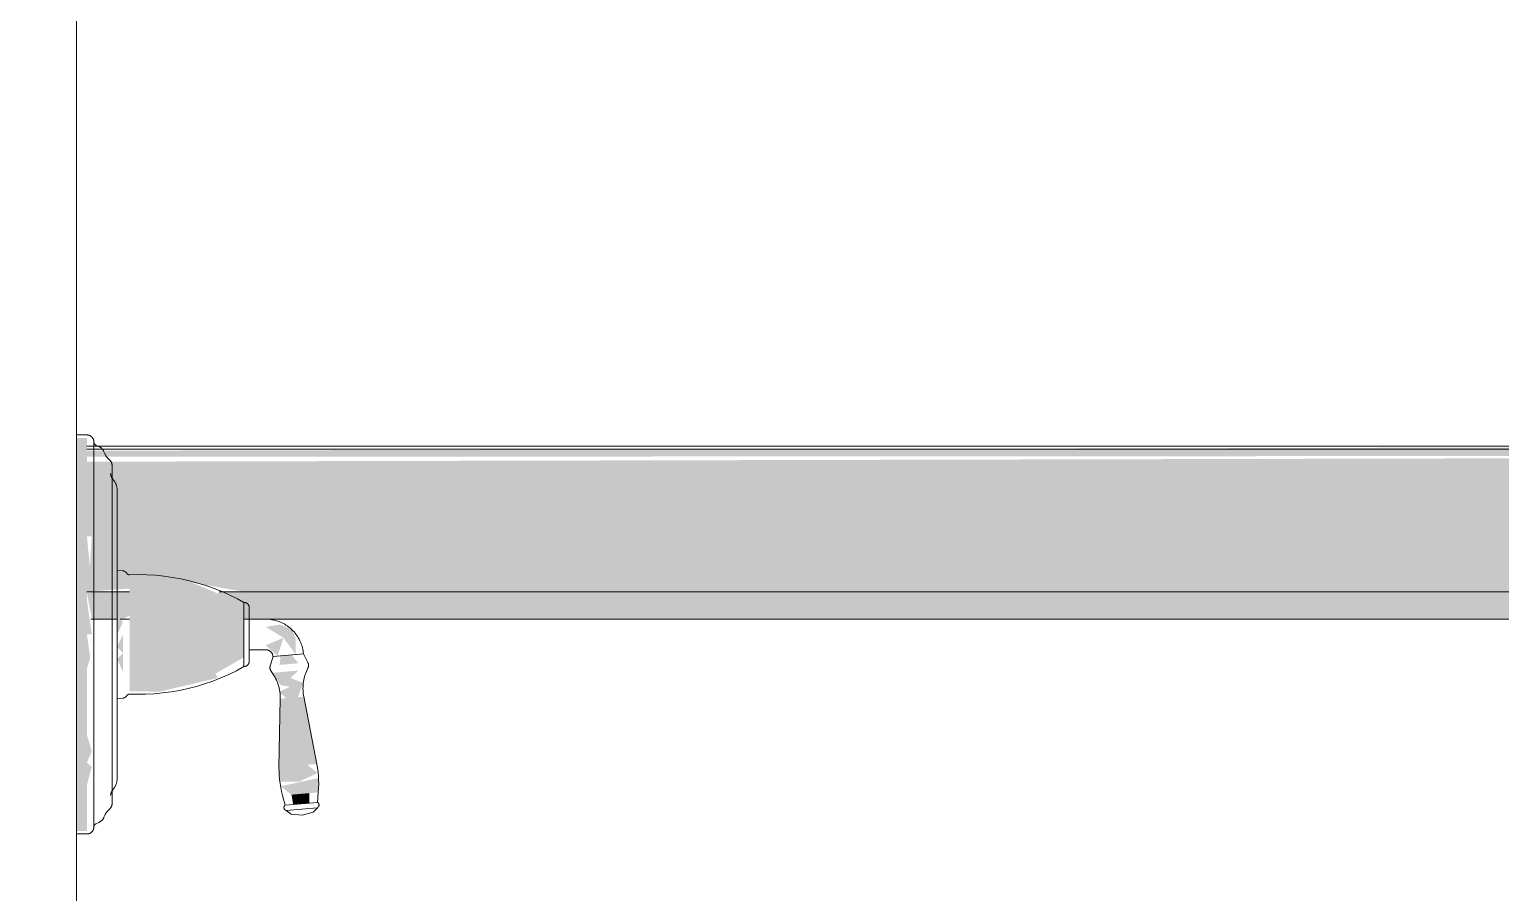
# Model space of a CAD drawing. Header units: inches. Extents: x -23034 to -8448, y -290 to 853.
# Drawn here: x -18796.84 to -18771.02, y 43.47 to 58.61 of the extents above; entities that cross this region are included whole.
import ezdxf

# ---------------------------------------------------------------- set-up
doc = ezdxf.new("R2010")
doc.units = ezdxf.units.IN
doc.header["$MEASUREMENT"] = 0
for name, color, linetype, lineweight in [('A-WALL-PATT', 111, 'Continuous', 25), ('I-WALL', 2, 'Continuous', 9), ('P-SANR-FIXT', 6, 'Continuous', 9), ('S-BEAM', 12, 'Continuous', 9)]:
    doc.layers.add(name, color=color, linetype=linetype, lineweight=lineweight)

# ---------------------------------------------------------------- blocks, each defined once
blk = doc.blocks.new('Shower-Kohler-Devonshire-T396_4X - Oil Rubbed Bronze-74810-Section 8')
at = {"layer": 'P-SANR-FIXT'}
for points in [[(-25643.02, 48), (-25643.02, 51.447), (-25643.203, 51.447), (-25643.203, 48)], [(-25640.934, 48), (-25640.263, 48), (-25640.263, 48.398), (-25640.263, 48.481), (-25640.263, 48.522), (-25641.182, 48.914), (-25641.787, 49.017), (-25642.271, 48.996), (-25642.271, 48), (-25641.233, 48)], [(-25643.203, 44.553), (-25643.02, 44.553), (-25643.02, 48), (-25643.203, 48), (-25643.203, 44.969)], [(-25641.744, 46.997), (-25640.726, 47.237), (-25640.76, 47.314), (-25640.263, 47.602), (-25640.263, 48), (-25642.271, 48), (-25642.271, 47.004)], [(-25639.637, 47.466), (-25639.307, 47.495), (-25639.429, 47.643), (-25639.619, 47.626)], [(-25639.524, 46.882), (-25639.317, 46.9), (-25639.222, 47.149), (-25639.448, 47.237), (-25639.309, 47.367), (-25639.766, 47.327), (-25639.614, 47.107), (-25639.451, 47.085), (-25639.645, 46.996)], [(-25639.649, 45.669), (-25638.984, 45.727), (-25639.222, 46.908), (-25639.628, 46.873)], [(-25639.4, 45.018), (-25639.116, 45.043), (-25639.116, 45.217), (-25639.43, 45.189)]]:
    blk.add_hatch(color=50, dxfattribs=at).paths.add_polyline_path(points, flags=0)
h = blk.add_hatch(color=50, dxfattribs=at)
h.paths.add_polyline_path([(-25643.02, 48), (-25642.933, 48), (-25643.02, 48.599)], flags=0)
h.paths.add_polyline_path([(-25643.02, 50.25), (-25642.934, 50.321), (-25643.02, 50.64)], flags=0)
h.paths.add_polyline_path([(-25643.02, 49.723), (-25642.934, 50.051), (-25643.02, 50.25), (-25643.02, 49.759)], flags=0)
h = blk.add_hatch(color=50, dxfattribs=at)
h.paths.add_polyline_path([(-25642.488, 48), (-25642.388, 48.214), (-25642.488, 48.331)], flags=0)
h.paths.add_polyline_path([(-25642.488, 48.331), (-25642.388, 48.427), (-25642.488, 48.661)], flags=0)
h = blk.add_hatch(color=50, dxfattribs=at)
h.paths.add_polyline_path([(-25639.571, 47.942), (-25639.353, 47.65), (-25639.357, 47.942), (-25639.432, 48.093), (-25639.637, 48.173), (-25639.881, 48.134), (-25639.637, 47.983)], flags=0)
h.paths.add_polyline_path([(-25639.675, 47.622), (-25639.571, 47.942), (-25639.881, 47.81), (-25639.795, 47.732)], flags=0)
h = blk.add_hatch(color=50, dxfattribs=at)
h.paths.add_polyline_path([(-25643.02, 45.36), (-25642.934, 45.679), (-25643.02, 45.75)], flags=0)
h.paths.add_polyline_path([(-25643.02, 45.75), (-25642.934, 45.949), (-25643.02, 46.241)], flags=0)
h.paths.add_polyline_path([(-25643.02, 47.401), (-25642.962, 47.587), (-25643.02, 48)], flags=0)
h = blk.add_hatch(color=50, dxfattribs=at)
h.paths.add_polyline_path([(-25642.388, 47.344), (-25642.388, 47.672), (-25642.488, 47.57)], flags=0)
h.paths.add_polyline_path([(-25642.388, 47.672), (-25642.388, 48), (-25642.488, 47.785)], flags=0)
h = blk.add_hatch(color=50, dxfattribs=at)
h.paths.add_polyline_path([(-25639.292, 45.419), (-25638.972, 45.569), (-25639.15, 45.713), (-25639.649, 45.669), (-25639.635, 45.42), (-25639.305, 45.419)], flags=0)
h.paths.add_polyline_path([(-25639.43, 45.189), (-25638.959, 45.23), (-25638.964, 45.478), (-25639.619, 45.338)], flags=0)
at = {"layer": 'P-SANR-FIXT', "color": 250}
for p, q in [((-25643.02, 51.5), (-25643.203, 51.5)), ((-25642.809, 51.297), (-25642.862, 51.322)), ((-25642.699, 51.159), (-25642.721, 51.207)), ((-25642.618, 51.059), (-25642.657, 51.097)), ((-25642.537, 50.685), (-25642.577, 50.743)), ((-25642.388, 49.116), (-25642.488, 49.125)), ((-25642.307, 49.061), (-25642.339, 49.093)), ((-25642.488, 48), (-25642.488, 48.661)), ((-25640.263, 48.563), (-25640.263, 48)), ((-25639.881, 48.268), (-25640.172, 48.268)), ((-25640.172, 48), (-25640.172, 48.268)), ((-25640.172, 48.268), (-25640.172, 48)), ((-25642.488, 48), (-25642.488, 48)), ((-25640.263, 48), (-25640.263, 47.437)), ((-25640.172, 48), (-25640.172, 47.732)), ((-25640.172, 47.732), (-25640.172, 48)), ((-25640.172, 47.732), (-25639.881, 47.732)), ((-25639.753, 47.615), (-25639.803, 47.451)), ((-25639.753, 47.615), (-25639.22, 47.661)), ((-25639.619, 47.626), (-25639.753, 47.615)), ((-25639.717, 47.618), (-25639.753, 47.615)), ((-25639.753, 47.615), (-25639.717, 47.618)), ((-25639.219, 47.661), (-25639.675, 47.622)), ((-25639.675, 47.622), (-25639.62, 47.626)), ((-25639.353, 47.65), (-25639.219, 47.661)), ((-25639.22, 47.661), (-25639.353, 47.65)), ((-25639.142, 47.509), (-25639.22, 47.661)), ((-25639.788, 47.357), (-25639.766, 47.327)), ((-25639.156, 47.38), (-25639.14, 47.414)), ((-25642.488, 46.875), (-25642.388, 46.884)), ((-25642.339, 46.907), (-25642.307, 46.939)), ((-25639.628, 46.873), (-25639.649, 45.669)), ((-25638.984, 45.727), (-25639.214, 46.909)), ((-25642.577, 45.257), (-25642.537, 45.315)), ((-25638.975, 45.055), (-25638.959, 45.23)), ((-25642.657, 44.903), (-25642.618, 44.941)), ((-25639.587, 45.176), (-25639.541, 45.006)), ((-25639.541, 45.006), (-25638.975, 45.055)), ((-25639.4, 45.018), (-25639.541, 45.006)), ((-25639.525, 44.913), (-25638.975, 44.961)), ((-25638.975, 44.961), (-25639.525, 44.913)), ((-25638.975, 45.055), (-25639.116, 45.043)), ((-25642.862, 44.678), (-25642.809, 44.703)), ((-25642.721, 44.793), (-25642.699, 44.841)), ((-25643.203, 44.5), (-25643.02, 44.5))]:
    blk.add_line(p, q, dxfattribs=at)
at = {"layer": 'P-SANR-FIXT', "color": 250, "flags": 128}
for points in [[(-25643.02, 51.5), (-25643.015, 51.5), (-25643.01, 51.5), (-25643.005, 51.499), (-25643, 51.498), (-25642.996, 51.498), (-25642.991, 51.496), (-25642.986, 51.495), (-25642.981, 51.494), (-25642.977, 51.492), (-25642.972, 51.49), (-25642.968, 51.488), (-25642.963, 51.486), (-25642.959, 51.484), (-25642.955, 51.481), (-25642.95, 51.478), (-25642.946, 51.476), (-25642.943, 51.473), (-25642.939, 51.469), (-25642.935, 51.466), (-25642.932, 51.463), (-25642.928, 51.459), (-25642.925, 51.455), (-25642.922, 51.451), (-25642.919, 51.447), (-25642.916, 51.443), (-25642.914, 51.439), (-25642.911, 51.435), (-25642.909, 51.43), (-25642.907, 51.426), (-25642.905, 51.421), (-25642.903, 51.417), (-25642.902, 51.412), (-25642.901, 51.407), (-25642.9, 51.403), (-25642.899, 51.398), (-25642.898, 51.393), (-25642.897, 51.388), (-25642.897, 51.383), (-25642.897, 51.378), (-25642.897, 51.377)], [(-25642.897, 51.377), (-25642.897, 51.374), (-25642.897, 51.372), (-25642.896, 51.37), (-25642.896, 51.367), (-25642.896, 51.365), (-25642.895, 51.362), (-25642.894, 51.36), (-25642.894, 51.358), (-25642.893, 51.356), (-25642.892, 51.353), (-25642.891, 51.351), (-25642.89, 51.349), (-25642.889, 51.347), (-25642.888, 51.345), (-25642.886, 51.343), (-25642.885, 51.341), (-25642.883, 51.339), (-25642.882, 51.337), (-25642.88, 51.335), (-25642.879, 51.334), (-25642.877, 51.332), (-25642.875, 51.33), (-25642.873, 51.329), (-25642.871, 51.327), (-25642.869, 51.326), (-25642.867, 51.325), (-25642.865, 51.324), (-25642.863, 51.323), (-25642.862, 51.322)], [(-25642.897, 48), (-25642.897, 48.135), (-25642.897, 48.27), (-25642.897, 48.404), (-25642.897, 48.538), (-25642.897, 48.671), (-25642.897, 48.803), (-25642.897, 48.933), (-25642.897, 49.062), (-25642.897, 49.19), (-25642.897, 49.315), (-25642.897, 49.438), (-25642.897, 49.559), (-25642.897, 49.678), (-25642.897, 49.794), (-25642.897, 49.907), (-25642.897, 50.017), (-25642.897, 50.123), (-25642.897, 50.227), (-25642.897, 50.326), (-25642.897, 50.422), (-25642.897, 50.515), (-25642.897, 50.603), (-25642.897, 50.687), (-25642.897, 50.766), (-25642.897, 50.841), (-25642.897, 50.912), (-25642.897, 50.978), (-25642.897, 51.039), (-25642.897, 51.096), (-25642.897, 51.147), (-25642.897, 51.194), (-25642.897, 51.235), (-25642.897, 51.271), (-25642.897, 51.302), (-25642.897, 51.328), (-25642.897, 51.348), (-25642.897, 51.363), (-25642.897, 51.372), (-25642.897, 51.377), (-25642.897, 51.377)], [(-25642.897, 51.377), (-25642.897, 51.374), (-25642.897, 51.366), (-25642.897, 51.353), (-25642.897, 51.334), (-25642.897, 51.309), (-25642.897, 51.28), (-25642.897, 51.245), (-25642.897, 51.205), (-25642.897, 51.16), (-25642.897, 51.11), (-25642.897, 51.055), (-25642.897, 50.995), (-25642.897, 50.93), (-25642.897, 50.861), (-25642.897, 50.787), (-25642.897, 50.709), (-25642.897, 50.626), (-25642.897, 50.539), (-25642.897, 50.448), (-25642.897, 50.353), (-25642.897, 50.254), (-25642.897, 50.152), (-25642.897, 50.046), (-25642.897, 49.937), (-25642.897, 49.824), (-25642.897, 49.709), (-25642.897, 49.592), (-25642.897, 49.471), (-25642.897, 49.348), (-25642.897, 49.224), (-25642.897, 49.097), (-25642.897, 48.968), (-25642.897, 48.838), (-25642.897, 48.707), (-25642.897, 48.574), (-25642.897, 48.44), (-25642.897, 48.306), (-25642.897, 48.171), (-25642.897, 48.036), (-25642.897, 48)], [(-25642.809, 51.297), (-25642.802, 51.294), (-25642.796, 51.29), (-25642.79, 51.287), (-25642.784, 51.283), (-25642.778, 51.278), (-25642.772, 51.274), (-25642.766, 51.269), (-25642.761, 51.264), (-25642.756, 51.259), (-25642.751, 51.254), (-25642.746, 51.249), (-25642.742, 51.243), (-25642.738, 51.237), (-25642.734, 51.231), (-25642.73, 51.225), (-25642.726, 51.219), (-25642.723, 51.212), (-25642.721, 51.207)], [(-25642.699, 51.159), (-25642.696, 51.151), (-25642.692, 51.144), (-25642.688, 51.137), (-25642.683, 51.13), (-25642.679, 51.123), (-25642.674, 51.117), (-25642.669, 51.11), (-25642.663, 51.104), (-25642.658, 51.098), (-25642.657, 51.097)], [(-25642.618, 51.059), (-25642.614, 51.055), (-25642.61, 51.05), (-25642.607, 51.046), (-25642.603, 51.041), (-25642.6, 51.036), (-25642.597, 51.031), (-25642.594, 51.026), (-25642.591, 51.021), (-25642.589, 51.016), (-25642.587, 51.011), (-25642.584, 51.005), (-25642.583, 51), (-25642.581, 50.994), (-25642.58, 50.989), (-25642.578, 50.983), (-25642.577, 50.977), (-25642.577, 50.972), (-25642.576, 50.966), (-25642.576, 50.96), (-25642.576, 50.957)], [(-25642.576, 50.957), (-25642.576, 50.954), (-25642.576, 50.947), (-25642.576, 50.935), (-25642.576, 50.919), (-25642.576, 50.898), (-25642.576, 50.872), (-25642.576, 50.841), (-25642.576, 50.806), (-25642.576, 50.767), (-25642.576, 50.723), (-25642.576, 50.675), (-25642.576, 50.622), (-25642.576, 50.566), (-25642.576, 50.505), (-25642.576, 50.44), (-25642.576, 50.371), (-25642.576, 50.299), (-25642.576, 50.223), (-25642.576, 50.143), (-25642.576, 50.06), (-25642.576, 49.973), (-25642.576, 49.884), (-25642.576, 49.791), (-25642.576, 49.696), (-25642.576, 49.597), (-25642.576, 49.497), (-25642.576, 49.393), (-25642.576, 49.288), (-25642.576, 49.181), (-25642.576, 49.071), (-25642.576, 48.96), (-25642.576, 48.848), (-25642.576, 48.734), (-25642.576, 48.619), (-25642.576, 48.503), (-25642.576, 48.386), (-25642.576, 48.268), (-25642.576, 48.15), (-25642.576, 48.032), (-25642.576, 48)], [(-25642.576, 48), (-25642.576, 48.118), (-25642.576, 48.236), (-25642.576, 48.354), (-25642.576, 48.471), (-25642.576, 48.587), (-25642.576, 48.703), (-25642.576, 48.817), (-25642.576, 48.93), (-25642.576, 49.041), (-25642.576, 49.151), (-25642.576, 49.259), (-25642.576, 49.365), (-25642.576, 49.469), (-25642.576, 49.57), (-25642.576, 49.669), (-25642.576, 49.766), (-25642.576, 49.859), (-25642.576, 49.949), (-25642.576, 50.037), (-25642.576, 50.121), (-25642.576, 50.202), (-25642.576, 50.279), (-25642.576, 50.352), (-25642.576, 50.422), (-25642.576, 50.488), (-25642.576, 50.55), (-25642.576, 50.608), (-25642.576, 50.661), (-25642.576, 50.711), (-25642.576, 50.756), (-25642.576, 50.796), (-25642.576, 50.832), (-25642.576, 50.864), (-25642.576, 50.891), (-25642.576, 50.913), (-25642.576, 50.931), (-25642.576, 50.944), (-25642.576, 50.953), (-25642.576, 50.956)], [(-25642.603, 50.823), (-25642.603, 50.818), (-25642.602, 50.812), (-25642.602, 50.807), (-25642.601, 50.801), (-25642.6, 50.795), (-25642.599, 50.79), (-25642.597, 50.784), (-25642.596, 50.779), (-25642.594, 50.774), (-25642.592, 50.769), (-25642.589, 50.763), (-25642.587, 50.758), (-25642.584, 50.753), (-25642.581, 50.749), (-25642.578, 50.744), (-25642.577, 50.743)], [(-25642.537, 50.685), (-25642.531, 50.676), (-25642.525, 50.667), (-25642.52, 50.657), (-25642.515, 50.648), (-25642.511, 50.638), (-25642.507, 50.628), (-25642.503, 50.618), (-25642.5, 50.607), (-25642.497, 50.597), (-25642.494, 50.586), (-25642.492, 50.576), (-25642.49, 50.565), (-25642.489, 50.554), (-25642.488, 50.543), (-25642.488, 50.533), (-25642.488, 50.53)], [(-25642.488, 48), (-25642.488, 48.101), (-25642.488, 48.202), (-25642.488, 48.303), (-25642.488, 48.403), (-25642.488, 48.503), (-25642.488, 48.601), (-25642.488, 48.699), (-25642.488, 48.796), (-25642.488, 48.891), (-25642.488, 48.985), (-25642.488, 49.078), (-25642.488, 49.168), (-25642.488, 49.257), (-25642.488, 49.344), (-25642.488, 49.428), (-25642.488, 49.511), (-25642.488, 49.591), (-25642.488, 49.668), (-25642.488, 49.743), (-25642.488, 49.815), (-25642.488, 49.884), (-25642.488, 49.95), (-25642.488, 50.013), (-25642.488, 50.072), (-25642.488, 50.129), (-25642.488, 50.182), (-25642.488, 50.231), (-25642.488, 50.277), (-25642.488, 50.319), (-25642.488, 50.358), (-25642.488, 50.393), (-25642.488, 50.423), (-25642.488, 50.451), (-25642.488, 50.474), (-25642.488, 50.493), (-25642.488, 50.508), (-25642.488, 50.519), (-25642.488, 50.526), (-25642.488, 50.53)], [(-25642.488, 50.53), (-25642.488, 50.528), (-25642.488, 50.522), (-25642.488, 50.512), (-25642.488, 50.497), (-25642.488, 50.479), (-25642.488, 50.457), (-25642.488, 50.431), (-25642.488, 50.401), (-25642.488, 50.368), (-25642.488, 50.33), (-25642.488, 50.289), (-25642.488, 50.244), (-25642.488, 50.195), (-25642.488, 50.143), (-25642.488, 50.088), (-25642.488, 50.029), (-25642.488, 49.967), (-25642.488, 49.902), (-25642.488, 49.834), (-25642.488, 49.762), (-25642.488, 49.688), (-25642.488, 49.612), (-25642.488, 49.533), (-25642.488, 49.451), (-25642.488, 49.367), (-25642.488, 49.281), (-25642.488, 49.192), (-25642.488, 49.102), (-25642.488, 49.01), (-25642.488, 48.917), (-25642.488, 48.822), (-25642.488, 48.725)], [(-25642.388, 49.116), (-25642.385, 49.115), (-25642.381, 49.115), (-25642.378, 49.114), (-25642.375, 49.114), (-25642.372, 49.113), (-25642.369, 49.112), (-25642.366, 49.111), (-25642.363, 49.11), (-25642.361, 49.108), (-25642.358, 49.107), (-25642.355, 49.105), (-25642.352, 49.104), (-25642.35, 49.102), (-25642.347, 49.1), (-25642.345, 49.098), (-25642.342, 49.096), (-25642.34, 49.094), (-25642.339, 49.093)], [(-25642.307, 49.061), (-25642.306, 49.06), (-25642.304, 49.059), (-25642.303, 49.057), (-25642.301, 49.056), (-25642.3, 49.055), (-25642.298, 49.054), (-25642.296, 49.053), (-25642.295, 49.052), (-25642.293, 49.051), (-25642.291, 49.051), (-25642.29, 49.05), (-25642.288, 49.049), (-25642.286, 49.049), (-25642.284, 49.048), (-25642.282, 49.048), (-25642.28, 49.048), (-25642.278, 49.048), (-25642.276, 49.047), (-25642.275, 49.047), (-25642.273, 49.047), (-25642.271, 49.047)], [(-25642.271, 49.047), (-25642.12, 49.05), (-25641.969, 49.047), (-25641.818, 49.038), (-25641.668, 49.023), (-25641.518, 49.002), (-25641.369, 48.975), (-25641.222, 48.942), (-25641.076, 48.903), (-25640.931, 48.859), (-25640.789, 48.808), (-25640.648, 48.752), (-25640.51, 48.691), (-25640.375, 48.624), (-25640.263, 48.563)], [(-25640.263, 48.563), (-25640.259, 48.563), (-25640.256, 48.563), (-25640.252, 48.562), (-25640.248, 48.562), (-25640.245, 48.561), (-25640.241, 48.56), (-25640.238, 48.559), (-25640.234, 48.558), (-25640.231, 48.557), (-25640.227, 48.556), (-25640.224, 48.554), (-25640.221, 48.552), (-25640.217, 48.551), (-25640.214, 48.549), (-25640.211, 48.547), (-25640.208, 48.545), (-25640.205, 48.542), (-25640.203, 48.54), (-25640.2, 48.538), (-25640.197, 48.535), (-25640.195, 48.532), (-25640.192, 48.529), (-25640.19, 48.527), (-25640.188, 48.524), (-25640.186, 48.521), (-25640.184, 48.517), (-25640.182, 48.514), (-25640.181, 48.511), (-25640.179, 48.508), (-25640.178, 48.504), (-25640.176, 48.501), (-25640.175, 48.497), (-25640.174, 48.494), (-25640.174, 48.49), (-25640.173, 48.487), (-25640.172, 48.483), (-25640.172, 48.479), (-25640.172, 48.476), (-25640.172, 48.472), (-25640.172, 48.471)], [(-25640.172, 48), (-25640.172, 48.019), (-25640.172, 48.038), (-25640.172, 48.056), (-25640.172, 48.075), (-25640.172, 48.094), (-25640.172, 48.112), (-25640.172, 48.13), (-25640.172, 48.148), (-25640.172, 48.166), (-25640.172, 48.184), (-25640.172, 48.201), (-25640.172, 48.218), (-25640.172, 48.234), (-25640.172, 48.25), (-25640.172, 48.266), (-25640.172, 48.282), (-25640.172, 48.296), (-25640.172, 48.311), (-25640.172, 48.325), (-25640.172, 48.338), (-25640.172, 48.351), (-25640.172, 48.363), (-25640.172, 48.375), (-25640.172, 48.386), (-25640.172, 48.397), (-25640.172, 48.407), (-25640.172, 48.416), (-25640.172, 48.424), (-25640.172, 48.432), (-25640.172, 48.439), (-25640.172, 48.446), (-25640.172, 48.452), (-25640.172, 48.457), (-25640.172, 48.461), (-25640.172, 48.465), (-25640.172, 48.467), (-25640.172, 48.47), (-25640.172, 48.471), (-25640.172, 48.471)], [(-25640.172, 48.471), (-25640.172, 48.471), (-25640.172, 48.47), (-25640.172, 48.468), (-25640.172, 48.465), (-25640.172, 48.462), (-25640.172, 48.458), (-25640.172, 48.453), (-25640.172, 48.448), (-25640.172, 48.441), (-25640.172, 48.434), (-25640.172, 48.427), (-25640.172, 48.418), (-25640.172, 48.409), (-25640.172, 48.399), (-25640.172, 48.389), (-25640.172, 48.378), (-25640.172, 48.367), (-25640.172, 48.354), (-25640.172, 48.342), (-25640.172, 48.328), (-25640.172, 48.315), (-25640.172, 48.3), (-25640.172, 48.286), (-25640.172, 48.27), (-25640.172, 48.255), (-25640.172, 48.239), (-25640.172, 48.222), (-25640.172, 48.205), (-25640.172, 48.188), (-25640.172, 48.171), (-25640.172, 48.153), (-25640.172, 48.135), (-25640.172, 48.117), (-25640.172, 48.099), (-25640.172, 48.08), (-25640.172, 48.061), (-25640.172, 48.043), (-25640.172, 48.024), (-25640.172, 48.005), (-25640.172, 48)], [(-25639.219, 47.661), (-25639.222, 47.688), (-25639.226, 47.714), (-25639.231, 47.74), (-25639.237, 47.766), (-25639.244, 47.792), (-25639.252, 47.817), (-25639.261, 47.842), (-25639.271, 47.867), (-25639.282, 47.891), (-25639.294, 47.915), (-25639.307, 47.938), (-25639.321, 47.961), (-25639.335, 47.983), (-25639.351, 48.004), (-25639.367, 48.025), (-25639.385, 48.045), (-25639.403, 48.065), (-25639.422, 48.084), (-25639.441, 48.102), (-25639.461, 48.119), (-25639.482, 48.135), (-25639.504, 48.151), (-25639.526, 48.165), (-25639.549, 48.179), (-25639.572, 48.192), (-25639.596, 48.204), (-25639.62, 48.215), (-25639.645, 48.225), (-25639.67, 48.234), (-25639.695, 48.241), (-25639.721, 48.248), (-25639.747, 48.254), (-25639.773, 48.259), (-25639.799, 48.263), (-25639.826, 48.266), (-25639.852, 48.267), (-25639.879, 48.268), (-25639.881, 48.268)], [(-25642.897, 48), (-25642.897, 47.865), (-25642.897, 47.73), (-25642.897, 47.596), (-25642.897, 47.462), (-25642.897, 47.329), (-25642.897, 47.197), (-25642.897, 47.067), (-25642.897, 46.938), (-25642.897, 46.81), (-25642.897, 46.685), (-25642.897, 46.562), (-25642.897, 46.441), (-25642.897, 46.322), (-25642.897, 46.206), (-25642.897, 46.093), (-25642.897, 45.983), (-25642.897, 45.877), (-25642.897, 45.773), (-25642.897, 45.674), (-25642.897, 45.578), (-25642.897, 45.485), (-25642.897, 45.397), (-25642.897, 45.313), (-25642.897, 45.234), (-25642.897, 45.159), (-25642.897, 45.088), (-25642.897, 45.022), (-25642.897, 44.961), (-25642.897, 44.904), (-25642.897, 44.853), (-25642.897, 44.806), (-25642.897, 44.765), (-25642.897, 44.729), (-25642.897, 44.698), (-25642.897, 44.672), (-25642.897, 44.652), (-25642.897, 44.637), (-25642.897, 44.628), (-25642.897, 44.623), (-25642.897, 44.623)], [(-25642.897, 44.623), (-25642.897, 44.626), (-25642.897, 44.634), (-25642.897, 44.647), (-25642.897, 44.666), (-25642.897, 44.691), (-25642.897, 44.72), (-25642.897, 44.755), (-25642.897, 44.795), (-25642.897, 44.84), (-25642.897, 44.89), (-25642.897, 44.945), (-25642.897, 45.005), (-25642.897, 45.07), (-25642.897, 45.139), (-25642.897, 45.213), (-25642.897, 45.291), (-25642.897, 45.374), (-25642.897, 45.461), (-25642.897, 45.552), (-25642.897, 45.647), (-25642.897, 45.746), (-25642.897, 45.848), (-25642.897, 45.954), (-25642.897, 46.063), (-25642.897, 46.176), (-25642.897, 46.291), (-25642.897, 46.408), (-25642.897, 46.529), (-25642.897, 46.652), (-25642.897, 46.776), (-25642.897, 46.903), (-25642.897, 47.032), (-25642.897, 47.162), (-25642.897, 47.293), (-25642.897, 47.426), (-25642.897, 47.56), (-25642.897, 47.694), (-25642.897, 47.829), (-25642.897, 47.964), (-25642.897, 48)], [(-25642.576, 48), (-25642.576, 47.882), (-25642.576, 47.764), (-25642.576, 47.646), (-25642.576, 47.529), (-25642.576, 47.413), (-25642.576, 47.297), (-25642.576, 47.183), (-25642.576, 47.07), (-25642.576, 46.959), (-25642.576, 46.849), (-25642.576, 46.741), (-25642.576, 46.635), (-25642.576, 46.531), (-25642.576, 46.43), (-25642.576, 46.331), (-25642.576, 46.234), (-25642.576, 46.141), (-25642.576, 46.051), (-25642.576, 45.963), (-25642.576, 45.879), (-25642.576, 45.798), (-25642.576, 45.721), (-25642.576, 45.648), (-25642.576, 45.578), (-25642.576, 45.512), (-25642.576, 45.45), (-25642.576, 45.392), (-25642.576, 45.339), (-25642.576, 45.289), (-25642.576, 45.244), (-25642.576, 45.204), (-25642.576, 45.168), (-25642.576, 45.136), (-25642.576, 45.109), (-25642.576, 45.087), (-25642.576, 45.069), (-25642.576, 45.056), (-25642.576, 45.047), (-25642.576, 45.044)], [(-25642.576, 45.043), (-25642.576, 45.046), (-25642.576, 45.053), (-25642.576, 45.065), (-25642.576, 45.081), (-25642.576, 45.102), (-25642.576, 45.128), (-25642.576, 45.159), (-25642.576, 45.194), (-25642.576, 45.233), (-25642.576, 45.277), (-25642.576, 45.325), (-25642.576, 45.378), (-25642.576, 45.434), (-25642.576, 45.495), (-25642.576, 45.56), (-25642.576, 45.629), (-25642.576, 45.701), (-25642.576, 45.777), (-25642.576, 45.857), (-25642.576, 45.94), (-25642.576, 46.027), (-25642.576, 46.116), (-25642.576, 46.209), (-25642.576, 46.304), (-25642.576, 46.403), (-25642.576, 46.503), (-25642.576, 46.607), (-25642.576, 46.712), (-25642.576, 46.819), (-25642.576, 46.929), (-25642.576, 47.04), (-25642.576, 47.152), (-25642.576, 47.266), (-25642.576, 47.381), (-25642.576, 47.497), (-25642.576, 47.614), (-25642.576, 47.732), (-25642.576, 47.85), (-25642.576, 47.968), (-25642.576, 48)], [(-25642.488, 48), (-25642.488, 47.899), (-25642.488, 47.798), (-25642.488, 47.697), (-25642.488, 47.597), (-25642.488, 47.497), (-25642.488, 47.399), (-25642.488, 47.301), (-25642.488, 47.204), (-25642.488, 47.109), (-25642.488, 47.015), (-25642.488, 46.922), (-25642.488, 46.832), (-25642.488, 46.743), (-25642.488, 46.656), (-25642.488, 46.572), (-25642.488, 46.489), (-25642.488, 46.409), (-25642.488, 46.332), (-25642.488, 46.257), (-25642.488, 46.185), (-25642.488, 46.116), (-25642.488, 46.05), (-25642.488, 45.987), (-25642.488, 45.928), (-25642.488, 45.871), (-25642.488, 45.818), (-25642.488, 45.769), (-25642.488, 45.723), (-25642.488, 45.681), (-25642.488, 45.642), (-25642.488, 45.607), (-25642.488, 45.577), (-25642.488, 45.549), (-25642.488, 45.526), (-25642.488, 45.507), (-25642.488, 45.492), (-25642.488, 45.481), (-25642.488, 45.474), (-25642.488, 45.47)], [(-25642.488, 45.47), (-25642.488, 45.472), (-25642.488, 45.478), (-25642.488, 45.488), (-25642.488, 45.503), (-25642.488, 45.521), (-25642.488, 45.543), (-25642.488, 45.569), (-25642.488, 45.599), (-25642.488, 45.632), (-25642.488, 45.67), (-25642.488, 45.711), (-25642.488, 45.756), (-25642.488, 45.805), (-25642.488, 45.857), (-25642.488, 45.912), (-25642.488, 45.971), (-25642.488, 46.033), (-25642.488, 46.098), (-25642.488, 46.166), (-25642.488, 46.238), (-25642.488, 46.312), (-25642.488, 46.388), (-25642.488, 46.467), (-25642.488, 46.549), (-25642.488, 46.633), (-25642.488, 46.719), (-25642.488, 46.808), (-25642.488, 46.898), (-25642.488, 46.99), (-25642.488, 47.083), (-25642.488, 47.178), (-25642.488, 47.275), (-25642.488, 47.372), (-25642.488, 47.471), (-25642.488, 47.57), (-25642.488, 47.67), (-25642.488, 47.771), (-25642.488, 47.872), (-25642.488, 47.973), (-25642.488, 48)], [(-25640.172, 48), (-25640.172, 47.981), (-25640.172, 47.962), (-25640.172, 47.944), (-25640.172, 47.925), (-25640.172, 47.906), (-25640.172, 47.888), (-25640.172, 47.87), (-25640.172, 47.852), (-25640.172, 47.834), (-25640.172, 47.816), (-25640.172, 47.799), (-25640.172, 47.782), (-25640.172, 47.766), (-25640.172, 47.75), (-25640.172, 47.734), (-25640.172, 47.718), (-25640.172, 47.704), (-25640.172, 47.689), (-25640.172, 47.675), (-25640.172, 47.662), (-25640.172, 47.649), (-25640.172, 47.637), (-25640.172, 47.625), (-25640.172, 47.614), (-25640.172, 47.603), (-25640.172, 47.593), (-25640.172, 47.584), (-25640.172, 47.576), (-25640.172, 47.568), (-25640.172, 47.561), (-25640.172, 47.554), (-25640.172, 47.548), (-25640.172, 47.543), (-25640.172, 47.539), (-25640.172, 47.535), (-25640.172, 47.533), (-25640.172, 47.53), (-25640.172, 47.529), (-25640.172, 47.529)], [(-25640.172, 47.529), (-25640.172, 47.529), (-25640.172, 47.53), (-25640.172, 47.532), (-25640.172, 47.535), (-25640.172, 47.538), (-25640.172, 47.542), (-25640.172, 47.547), (-25640.172, 47.552), (-25640.172, 47.559), (-25640.172, 47.566), (-25640.172, 47.573), (-25640.172, 47.582), (-25640.172, 47.591), (-25640.172, 47.601), (-25640.172, 47.611), (-25640.172, 47.622), (-25640.172, 47.633), (-25640.172, 47.646), (-25640.172, 47.658), (-25640.172, 47.672), (-25640.172, 47.685), (-25640.172, 47.7), (-25640.172, 47.714), (-25640.172, 47.73), (-25640.172, 47.745), (-25640.172, 47.761), (-25640.172, 47.778), (-25640.172, 47.795), (-25640.172, 47.812), (-25640.172, 47.829), (-25640.172, 47.847), (-25640.172, 47.865), (-25640.172, 47.883), (-25640.172, 47.901), (-25640.172, 47.92), (-25640.172, 47.939), (-25640.172, 47.957), (-25640.172, 47.976), (-25640.172, 47.995), (-25640.172, 48)], [(-25640.172, 47.529), (-25640.172, 47.525), (-25640.172, 47.521), (-25640.172, 47.518), (-25640.173, 47.514), (-25640.173, 47.51), (-25640.174, 47.507), (-25640.175, 47.503), (-25640.176, 47.5), (-25640.178, 47.496), (-25640.179, 47.493), (-25640.18, 47.49), (-25640.182, 47.486), (-25640.184, 47.483), (-25640.186, 47.48), (-25640.188, 47.477), (-25640.19, 47.474), (-25640.192, 47.471), (-25640.194, 47.468), (-25640.197, 47.465), (-25640.199, 47.463), (-25640.202, 47.46), (-25640.205, 47.458), (-25640.208, 47.456), (-25640.211, 47.454), (-25640.214, 47.451), (-25640.217, 47.45), (-25640.22, 47.448), (-25640.223, 47.446), (-25640.227, 47.445), (-25640.23, 47.443), (-25640.234, 47.442), (-25640.237, 47.441), (-25640.241, 47.44), (-25640.244, 47.439), (-25640.248, 47.438), (-25640.251, 47.438), (-25640.255, 47.437), (-25640.259, 47.437), (-25640.262, 47.437), (-25640.263, 47.437)], [(-25639.881, 47.732), (-25639.876, 47.732), (-25639.871, 47.732), (-25639.866, 47.731), (-25639.861, 47.73), (-25639.856, 47.729), (-25639.85, 47.728), (-25639.846, 47.727), (-25639.841, 47.725), (-25639.836, 47.724), (-25639.831, 47.722), (-25639.826, 47.72), (-25639.822, 47.717), (-25639.817, 47.715), (-25639.813, 47.712), (-25639.809, 47.71), (-25639.804, 47.707), (-25639.8, 47.703), (-25639.796, 47.7), (-25639.793, 47.697), (-25639.789, 47.693), (-25639.785, 47.689), (-25639.782, 47.685), (-25639.779, 47.681), (-25639.776, 47.677), (-25639.773, 47.673), (-25639.77, 47.669), (-25639.768, 47.664), (-25639.765, 47.66), (-25639.763, 47.655), (-25639.761, 47.65), (-25639.76, 47.645), (-25639.758, 47.64), (-25639.757, 47.635), (-25639.755, 47.63), (-25639.754, 47.625), (-25639.754, 47.62), (-25639.753, 47.615), (-25639.753, 47.615)], [(-25639.142, 47.509), (-25639.14, 47.505), (-25639.138, 47.501), (-25639.137, 47.497), (-25639.135, 47.493), (-25639.134, 47.489), (-25639.133, 47.485), (-25639.132, 47.48), (-25639.131, 47.476), (-25639.131, 47.472), (-25639.13, 47.468), (-25639.13, 47.463), (-25639.13, 47.459), (-25639.13, 47.455), (-25639.131, 47.45), (-25639.131, 47.446), (-25639.132, 47.442), (-25639.132, 47.437), (-25639.133, 47.433), (-25639.135, 47.429), (-25639.136, 47.425), (-25639.137, 47.421), (-25639.139, 47.417), (-25639.14, 47.414)], [(-25640.263, 47.437), (-25640.396, 47.365), (-25640.532, 47.299), (-25640.67, 47.238), (-25640.811, 47.183), (-25640.954, 47.134), (-25641.099, 47.09), (-25641.245, 47.052), (-25641.393, 47.02), (-25641.542, 46.994), (-25641.691, 46.974), (-25641.842, 46.96), (-25641.993, 46.952), (-25642.144, 46.95), (-25642.271, 46.953)], [(-25639.788, 47.357), (-25639.79, 47.361), (-25639.792, 47.365), (-25639.795, 47.368), (-25639.797, 47.372), (-25639.798, 47.376), (-25639.8, 47.38), (-25639.801, 47.384), (-25639.803, 47.388), (-25639.804, 47.393), (-25639.805, 47.397), (-25639.806, 47.401), (-25639.806, 47.405), (-25639.807, 47.41), (-25639.807, 47.414), (-25639.807, 47.418), (-25639.807, 47.423), (-25639.807, 47.427), (-25639.807, 47.431), (-25639.806, 47.436), (-25639.805, 47.44), (-25639.805, 47.444), (-25639.803, 47.448), (-25639.803, 47.451)], [(-25639.628, 46.873), (-25639.628, 46.904), (-25639.629, 46.934), (-25639.631, 46.965), (-25639.635, 46.995), (-25639.64, 47.026), (-25639.646, 47.056), (-25639.654, 47.086), (-25639.662, 47.115), (-25639.672, 47.144), (-25639.683, 47.173), (-25639.695, 47.201), (-25639.708, 47.229), (-25639.722, 47.256), (-25639.738, 47.283), (-25639.754, 47.309), (-25639.766, 47.327)], [(-25639.156, 47.38), (-25639.168, 47.352), (-25639.18, 47.324), (-25639.19, 47.295), (-25639.199, 47.265), (-25639.207, 47.235), (-25639.213, 47.205), (-25639.219, 47.175), (-25639.223, 47.145), (-25639.226, 47.114), (-25639.227, 47.084), (-25639.228, 47.053), (-25639.227, 47.022), (-25639.225, 46.991), (-25639.222, 46.961), (-25639.218, 46.931), (-25639.214, 46.909)], [(-25642.339, 46.907), (-25642.341, 46.905), (-25642.344, 46.903), (-25642.346, 46.901), (-25642.349, 46.899), (-25642.351, 46.897), (-25642.354, 46.895), (-25642.357, 46.894), (-25642.359, 46.892), (-25642.362, 46.891), (-25642.365, 46.89), (-25642.368, 46.889), (-25642.371, 46.888), (-25642.374, 46.887), (-25642.377, 46.886), (-25642.38, 46.885), (-25642.383, 46.885), (-25642.386, 46.884), (-25642.388, 46.884)], [(-25642.271, 46.953), (-25642.273, 46.953), (-25642.275, 46.953), (-25642.277, 46.953), (-25642.279, 46.952), (-25642.281, 46.952), (-25642.283, 46.952), (-25642.285, 46.951), (-25642.287, 46.951), (-25642.288, 46.95), (-25642.29, 46.95), (-25642.292, 46.949), (-25642.294, 46.948), (-25642.295, 46.947), (-25642.297, 46.946), (-25642.299, 46.945), (-25642.3, 46.944), (-25642.302, 46.943), (-25642.303, 46.942), (-25642.305, 46.941), (-25642.306, 46.94), (-25642.307, 46.939)], [(-25638.984, 45.727), (-25638.972, 45.658), (-25638.963, 45.587), (-25638.956, 45.517), (-25638.953, 45.447), (-25638.952, 45.376), (-25638.954, 45.305), (-25638.959, 45.235), (-25638.959, 45.23)], [(-25642.488, 45.47), (-25642.488, 45.459), (-25642.489, 45.449), (-25642.49, 45.438), (-25642.492, 45.427), (-25642.494, 45.416), (-25642.496, 45.406), (-25642.499, 45.395), (-25642.502, 45.385), (-25642.505, 45.375), (-25642.51, 45.365), (-25642.514, 45.355), (-25642.519, 45.345), (-25642.524, 45.336), (-25642.53, 45.326), (-25642.535, 45.317), (-25642.537, 45.315)], [(-25639.587, 45.176), (-25639.604, 45.244), (-25639.619, 45.313), (-25639.63, 45.383), (-25639.639, 45.453), (-25639.645, 45.523), (-25639.648, 45.594), (-25639.649, 45.665), (-25639.649, 45.669)], [(-25642.577, 45.257), (-25642.58, 45.253), (-25642.583, 45.248), (-25642.586, 45.243), (-25642.589, 45.238), (-25642.591, 45.233), (-25642.593, 45.228), (-25642.595, 45.222), (-25642.597, 45.217), (-25642.598, 45.212), (-25642.6, 45.206), (-25642.601, 45.201), (-25642.602, 45.195), (-25642.602, 45.189), (-25642.603, 45.184), (-25642.603, 45.178), (-25642.603, 45.177)], [(-25642.576, 45.043), (-25642.576, 45.038), (-25642.576, 45.032), (-25642.577, 45.026), (-25642.578, 45.02), (-25642.579, 45.015), (-25642.58, 45.009), (-25642.582, 45.004), (-25642.583, 44.998), (-25642.585, 44.993), (-25642.587, 44.987), (-25642.59, 44.982), (-25642.592, 44.977), (-25642.595, 44.972), (-25642.598, 44.967), (-25642.601, 44.962), (-25642.605, 44.957), (-25642.608, 44.953), (-25642.612, 44.948), (-25642.616, 44.944), (-25642.618, 44.941)], [(-25639.525, 44.913), (-25639.527, 44.914), (-25639.529, 44.914), (-25639.531, 44.915), (-25639.533, 44.916), (-25639.534, 44.917), (-25639.536, 44.918), (-25639.538, 44.919), (-25639.54, 44.92), (-25639.542, 44.922), (-25639.543, 44.923), (-25639.545, 44.925), (-25639.546, 44.926), (-25639.548, 44.928), (-25639.549, 44.929), (-25639.551, 44.931), (-25639.552, 44.932), (-25639.553, 44.934), (-25639.554, 44.936), (-25639.555, 44.938), (-25639.556, 44.94), (-25639.557, 44.942), (-25639.558, 44.944), (-25639.559, 44.946), (-25639.559, 44.948), (-25639.56, 44.95), (-25639.561, 44.952), (-25639.561, 44.954), (-25639.561, 44.956), (-25639.562, 44.958), (-25639.562, 44.96), (-25639.562, 44.962), (-25639.562, 44.964), (-25639.562, 44.966), (-25639.562, 44.969), (-25639.561, 44.971), (-25639.561, 44.973), (-25639.561, 44.975), (-25639.56, 44.977), (-25639.56, 44.979), (-25639.559, 44.981), (-25639.558, 44.983), (-25639.557, 44.985), (-25639.556, 44.987), (-25639.555, 44.989), (-25639.554, 44.991), (-25639.553, 44.992), (-25639.552, 44.994), (-25639.551, 44.996), (-25639.55, 44.998), (-25639.548, 44.999), (-25639.547, 45.001), (-25639.545, 45.002), (-25639.544, 45.004), (-25639.542, 45.005), (-25639.541, 45.006)], [(-25639.241, 44.832), (-25639.049, 44.88), (-25638.975, 44.961)], [(-25638.975, 44.961), (-25639.049, 44.88), (-25639.241, 44.832)], [(-25638.975, 45.055), (-25638.973, 45.054), (-25638.971, 45.053), (-25638.969, 45.052), (-25638.968, 45.051), (-25638.966, 45.049), (-25638.964, 45.048), (-25638.963, 45.047), (-25638.961, 45.045), (-25638.96, 45.044), (-25638.958, 45.042), (-25638.957, 45.04), (-25638.956, 45.039), (-25638.955, 45.037), (-25638.954, 45.035), (-25638.952, 45.033), (-25638.952, 45.031), (-25638.951, 45.029), (-25638.95, 45.027), (-25638.949, 45.025), (-25638.948, 45.023), (-25638.948, 45.021), (-25638.947, 45.019), (-25638.947, 45.017), (-25638.947, 45.015), (-25638.946, 45.013), (-25638.946, 45.011), (-25638.946, 45.009), (-25638.946, 45.007), (-25638.946, 45.004), (-25638.947, 45.002), (-25638.947, 45), (-25638.947, 44.998), (-25638.948, 44.996), (-25638.948, 44.994), (-25638.949, 44.992), (-25638.949, 44.99), (-25638.95, 44.988), (-25638.951, 44.986), (-25638.952, 44.984), (-25638.953, 44.982), (-25638.954, 44.98), (-25638.955, 44.979), (-25638.956, 44.977), (-25638.958, 44.975), (-25638.959, 44.974), (-25638.96, 44.972), (-25638.962, 44.97), (-25638.963, 44.969), (-25638.965, 44.968), (-25638.967, 44.966), (-25638.968, 44.965), (-25638.97, 44.964), (-25638.972, 44.963), (-25638.974, 44.962), (-25638.975, 44.961)], [(-25642.862, 44.678), (-25642.864, 44.677), (-25642.866, 44.676), (-25642.869, 44.674), (-25642.871, 44.673), (-25642.873, 44.672), (-25642.874, 44.67), (-25642.876, 44.669), (-25642.878, 44.667), (-25642.88, 44.665), (-25642.881, 44.663), (-25642.883, 44.662), (-25642.884, 44.66), (-25642.886, 44.658), (-25642.887, 44.656), (-25642.889, 44.654), (-25642.89, 44.652), (-25642.891, 44.649), (-25642.892, 44.647), (-25642.893, 44.645), (-25642.894, 44.643), (-25642.894, 44.64), (-25642.895, 44.638), (-25642.895, 44.636), (-25642.896, 44.633), (-25642.896, 44.631), (-25642.897, 44.629), (-25642.897, 44.626), (-25642.897, 44.624), (-25642.897, 44.623)], [(-25642.721, 44.793), (-25642.724, 44.786), (-25642.727, 44.78), (-25642.731, 44.774), (-25642.734, 44.768), (-25642.739, 44.762), (-25642.743, 44.756), (-25642.747, 44.75), (-25642.752, 44.745), (-25642.757, 44.739), (-25642.762, 44.734), (-25642.768, 44.73), (-25642.773, 44.725), (-25642.779, 44.721), (-25642.785, 44.716), (-25642.791, 44.713), (-25642.797, 44.709), (-25642.804, 44.706), (-25642.809, 44.703)], [(-25642.657, 44.903), (-25642.662, 44.897), (-25642.668, 44.891), (-25642.673, 44.884), (-25642.678, 44.878), (-25642.683, 44.871), (-25642.687, 44.864), (-25642.691, 44.857), (-25642.695, 44.85), (-25642.699, 44.842), (-25642.699, 44.841)], [(-25639.525, 44.913), (-25639.438, 44.846), (-25639.241, 44.832)], [(-25639.241, 44.832), (-25639.438, 44.846), (-25639.525, 44.913)], [(-25642.897, 44.623), (-25642.897, 44.618), (-25642.897, 44.613), (-25642.898, 44.608), (-25642.898, 44.604), (-25642.899, 44.599), (-25642.9, 44.594), (-25642.902, 44.589), (-25642.903, 44.584), (-25642.905, 44.58), (-25642.907, 44.575), (-25642.909, 44.571), (-25642.911, 44.566), (-25642.913, 44.562), (-25642.916, 44.558), (-25642.918, 44.554), (-25642.921, 44.55), (-25642.924, 44.546), (-25642.927, 44.542), (-25642.931, 44.538), (-25642.934, 44.535), (-25642.938, 44.531), (-25642.941, 44.528), (-25642.945, 44.525), (-25642.949, 44.522), (-25642.953, 44.52), (-25642.958, 44.517), (-25642.962, 44.515), (-25642.966, 44.512), (-25642.971, 44.51), (-25642.975, 44.508), (-25642.98, 44.507), (-25642.985, 44.505), (-25642.989, 44.504), (-25642.994, 44.503), (-25642.999, 44.502), (-25643.004, 44.501), (-25643.009, 44.501), (-25643.014, 44.5), (-25643.019, 44.5), (-25643.02, 44.5)]]:
    blk.add_lwpolyline(points, dxfattribs=at)
blk = doc.blocks.new('Locker Rooms and Restrooms_rvt-2-Section 8')
at = {"layer": 'A-WALL-PATT', "lineweight": 9}
h = blk.add_hatch(dxfattribs=at)
h.set_pattern_fill('FP_21', color=252, style=0, pattern_type=2)
h.set_pattern_definition([(90, (-32938.5, 67.25), (-768, 5e-14), []), (180, (-32938.5, 67.25), (-9e-14, -768), [])])
h.paths.add_polyline_path([(-25648.828, 0), (-25643.203, 0), (-25643.203, 96), (-25648.828, 96), (-25648.828, 17.941)], flags=0)
at = {"layer": 'I-WALL', "color": 250}
blk.add_line((-25643.203, 96), (-25643.203, 0), dxfattribs=at)
at = {"color": 250, "lineweight": 9}
blk.add_blockref('Shower-Kohler-Devonshire-T396_4X - Oil Rubbed Bronze-74810-Section 8', (0, 0), dxfattribs=at)
blk = doc.blocks.new('Girt_C - 8_D-1076207-Section 8')
at = {"layer": 'S-BEAM'}
h = blk.add_hatch(color=256, dxfattribs=at)
h.paths.add_polyline_path([(-25836.265, 51.117), (-25797.921, 51.127), (-25797.921, 51.305), (-25836.265, 51.28), (-25836.265, 51.125)], flags=0)
h.paths.add_polyline_path([(-25655.515, 51.117), (-25649.01, 51.135), (-25649.01, 51.305), (-25655.515, 51.224), (-25655.515, 51.135)], flags=0)
h.paths.add_polyline_path([(-25406.953, 51.117), (-25406.953, 51.305), (-25433.14, 51.232), (-25433.14, 51.117), (-25430.767, 51.117)], flags=0)
h.paths.add_polyline_path([(-25643.02, 51.117), (-25606.703, 51.137), (-25606.703, 51.305), (-25643.02, 51.224), (-25643.02, 51.135)], flags=0)
h.paths.add_polyline_path([(-25388.265, 51.117), (-25388.265, 51.305), (-25396.828, 51.234), (-25396.828, 51.117), (-25396.208, 51.117)], flags=0)
h.paths.add_polyline_path([(-25517.89, 51.117), (-25505.64, 51.143), (-25505.64, 51.305), (-25517.89, 51.229), (-25517.89, 51.142)], flags=0)
h = blk.add_hatch(color=256, dxfattribs=at)
h.paths.add_polyline_path([(-25836.265, 48.75), (-25797.921, 48.75), (-25797.921, 51.117), (-25836.265, 51.117)], flags=0)
h.paths.add_polyline_path([(-25388.265, 48.75), (-25388.265, 51.117), (-25396.828, 51.117), (-25396.828, 48.75), (-25396.208, 48.75)], flags=0)
h.paths.add_polyline_path([(-25655.515, 48.75), (-25651.162, 48.837), (-25650.286, 49.003), (-25649.759, 48.91), (-25649.759, 48.75), (-25649.01, 48.806), (-25649.01, 51.117), (-25655.515, 51.117)], flags=0)
h.paths.add_polyline_path([(-25406.953, 48.75), (-25406.953, 51.117), (-25433.14, 51.117), (-25433.14, 48.75), (-25430.767, 48.75)], flags=0)
h.paths.add_polyline_path([(-25643.02, 48.75), (-25642.271, 48.806), (-25642.271, 48.996), (-25641.649, 48.994), (-25640.263, 48.75), (-25606.703, 48.75), (-25606.703, 51.117), (-25643.02, 51.031), (-25643.02, 48.806)], flags=0)
h.paths.add_polyline_path([(-25505.64, 48.75), (-25505.64, 51.117), (-25517.89, 51.117), (-25517.89, 48.75)], flags=0)
h.paths.add_polyline_path([(-25642.967, 49.187), (-25643.02, 49.723), (-25642.936, 49.723), (-25642.967, 49.197)], flags=0)
h = blk.add_hatch(color=256, dxfattribs=at)
h.paths.add_polyline_path([(-25836.265, 48.268), (-25797.921, 48.268), (-25797.921, 48.75), (-25836.265, 48.75)], flags=0)
h.paths.add_polyline_path([(-25388.265, 48.268), (-25388.265, 48.75), (-25396.828, 48.75), (-25396.828, 48.268), (-25396.208, 48.268)], flags=0)
h.paths.add_polyline_path([(-25655.515, 48.268), (-25651.768, 48.322), (-25651.768, 48.398), (-25651.768, 48.481), (-25651.768, 48.522), (-25651.33, 48.75), (-25655.515, 48.75)], flags=0)
h.paths.add_polyline_path([(-25406.953, 48.268), (-25406.953, 48.75), (-25433.14, 48.75), (-25433.14, 48.268), (-25430.767, 48.268)], flags=0)
h.paths.add_polyline_path([(-25505.64, 48.268), (-25505.64, 48.75), (-25517.89, 48.75), (-25517.89, 48.268)], flags=0)
h.paths.add_polyline_path([(-25642.388, 48.268), (-25642.271, 48.331), (-25642.271, 48.75), (-25643.02, 48.735), (-25642.933, 48.268), (-25642.434, 48.268)], flags=0)
h.paths.add_polyline_path([(-25606.703, 48.268), (-25606.703, 48.75), (-25640.692, 48.745), (-25640.76, 48.686), (-25640.263, 48.398), (-25640.263, 48.268), (-25638.123, 48.268)], flags=0)
h.paths.add_polyline_path([(-25649.079, 48.268), (-25649.01, 48.75), (-25649.759, 48.735), (-25649.759, 48.268), (-25649.098, 48.268)], flags=0)
h.paths.add_polyline_path([(-25649.643, 48.328), (-25649.565, 48.481), (-25649.543, 48.43)], flags=0)
h.paths.add_polyline_path([(-25642.488, 48.331), (-25642.411, 48.481), (-25642.388, 48.427)], flags=0)
for p, q in [((-25606.703, 51.305), (-25643.02, 51.305)), ((-25643.02, 48.75), (-25642.271, 48.75)), ((-25640.701, 48.75), (-25606.703, 48.75)), ((-25642.488, 48.268), (-25642.952, 48.268)), ((-25642.271, 48.268), (-25642.434, 48.268)), ((-25606.703, 48.268), (-25640.263, 48.268))]:
    blk.add_line(p, q, dxfattribs=at)

msp = doc.modelspace()

# ---------------------------------------------------------------- linework, layer by layer
at = {"layer": 'S-BEAM'}
msp.add_line((-18759.51113, 51.25), (-18795.82841, 51.25), dxfattribs=at)

# ---------------------------------------------------------------- block references
at = {"color": 90, "lineweight": 5}
msp.add_blockref('Locker Rooms and Restrooms_rvt-2-Section 8', (6847.1916, 0), dxfattribs=at)
at = {"layer": 'S-BEAM'}
msp.add_blockref('Girt_C - 8_D-1076207-Section 8', (6847.1916, 0), dxfattribs=at)

doc.saveas('drawing.dxf')
